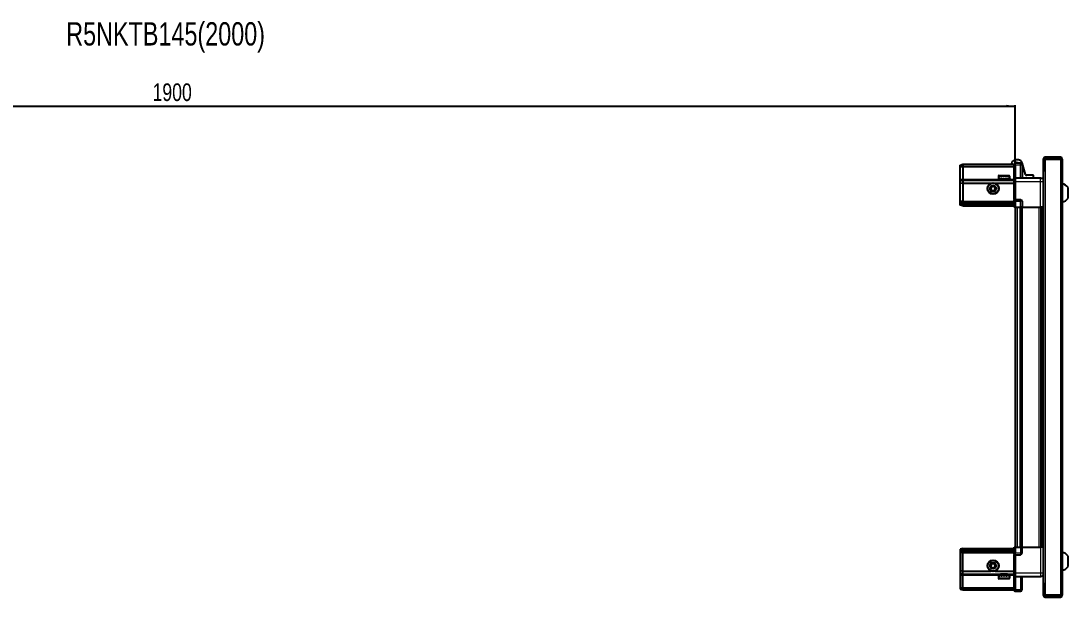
# Model space of a CAD drawing. Header units: millimetres. Extents: x 1256 to 6616, y -1075 to 1851.
# Drawn here: x 3828 to 5016, y 1198 to 1851 of the extents above; entities that cross this region are included whole.
import ezdxf

# ---------------------------------------------------------------- set-up
doc = ezdxf.new("R2010")
doc.units = ezdxf.units.MM
doc.layers.add('FORMAT', color=7, linetype='Continuous')
doc.styles.add('SLDTEXTSTYLE0', font='TXT', dxfattribs={"width": 0.75})
doc.dimstyles.new('SLDDIMSTYLE0', dxfattribs={"dimtxt": 20, "dimasz": 10, "dimexe": 0, "dimexo": 0.0625, "dimgap": 5, "dimtad": 2, "dimdec": 1, "dimrnd": 1e-09, "dimzin": 12, "dimdsep": 46, "dimtxsty": 'SLDTEXTSTYLE0', "dimsah": 1, "dimcen": 0.09, "dimadec": 0, "dimazin": 3, "dimtfac": 1, "dimtofl": 0, "dimtmove": 0, "dimatfit": 3, "dimfxl": 0, "dimfrac": 2, "dimtolj": 1, "dimtzin": 12, "dimarcsym": 0})

# ---------------------------------------------------------------- blocks, each defined once
blk = doc.blocks.new('_D_5')
at = {"layer": 'FORMAT'}
for p, q in [((3056.5, 1640.1), (3056.5, 1755.6)), ((3056.5, 1754.6), (4956.5, 1754.6)), ((4956.5, 1640.1), (4956.5, 1755.6))]:
    blk.add_line(p, q, dxfattribs=at)
for points in [[(3056.5, 1754.6), (3066.5, 1753.1), (3066.5, 1756.1)], [(4956.5, 1754.6), (4946.5, 1756.1), (4946.5, 1753.1)]]:
    blk.add_solid(points, dxfattribs=at)
at = {"layer": 'FORMAT', "insert": (3976.9, 1780.4), "char_height": 20, "attachment_point": 1, "style": 'SLDTEXTSTYLE0'}
blk.add_mtext('1900', dxfattribs=at)

msp = doc.modelspace()

# ---------------------------------------------------------------- linework, layer by layer
at = {"color": 7, "linetype": 'Continuous', "lineweight": 25}
for p, q in [((4893.81, 1687.8), (4896.81, 1688.6)), ((4896.81, 1688.6), (4896.81, 1686.1)), ((4896.81, 1688.6), (4955.11, 1688.6)), ((4952.44, 1690.34), (4951.95, 1688.6)), ((4955.98, 1690.1), (4955.11, 1689.6)), ((4955.11, 1689.6), (4955.11, 1688.1)), ((4956.31, 1690.1), (4955.98, 1690.1)), ((4956.31, 1688.1), (4956.31, 1690.1)), ((4956.31, 1690.1), (4962.31, 1690.1)), ((4960, 1693.6), (4956.77, 1693.6)), ((4968.09, 1677.19), (4964.32, 1690.34)), ((4988.31, 1694.5), (4988.31, 1682.1)), ((4989.81, 1694.5), (4989.81, 1682.1)), ((4990.31, 1681.6), (4990.31, 1694.5)), ((4990.31, 1694.5), (5007.71, 1694.5)), ((5007.71, 1696.6), (4990.41, 1696.6)), ((5007.71, 1695.1), (4990.41, 1695.1)), ((5007.71, 1695.1), (5007.71, 1696.6)), ((5007.71, 1694.5), (5009.81, 1694.5)), ((5009.81, 1694.5), (5009.81, 1199.7)), ((4893.81, 1685.95), (4893.81, 1687.8)), ((4893.81, 1685.95), (4896.81, 1686.1)), ((4893.81, 1671.6), (4893.81, 1685.95)), ((4896.81, 1686.1), (4896.81, 1671.6)), ((4896.81, 1686.1), (4955.11, 1686.1)), ((4955.11, 1673.3), (4955.11, 1688.1)), ((4956.31, 1688.1), (4956.31, 1673.3)), ((4964.31, 1688.1), (4964.31, 1673.1)), ((4988.21, 1681.6), (4988.21, 1212.6)), ((4988.21, 1681.6), (4990.31, 1681.6)), ((4988.31, 1682.1), (4989.81, 1682.1)), ((4893.81, 1669.8), (4893.81, 1671.6)), ((4893.81, 1669.8), (4896.81, 1670.6)), ((4893.81, 1666.77), (4893.81, 1669.8)), ((4896.81, 1667.1), (4893.81, 1666.77)), ((4893.81, 1646.6), (4893.81, 1666.77)), ((4896.81, 1671.6), (4896.81, 1670.6)), ((4896.81, 1670.6), (4896.81, 1667.1)), ((4896.81, 1670.6), (4955.11, 1670.6)), ((4896.81, 1667.1), (4896.81, 1646.6)), ((4896.81, 1667.1), (4928.81, 1667.1)), ((4933.81, 1667.1), (4955.11, 1667.1)), ((4937.31, 1675), (4937.31, 1672.1)), ((4937.31, 1672.1), (4937.35, 1672.1)), ((4937.47, 1672.6), (4937.35, 1672.6)), ((4937.35, 1672.6), (4937.35, 1672.1)), ((4937.35, 1672.1), (4937.47, 1672.1)), ((4937.47, 1672.6), (4937.47, 1672.1)), ((4937.47, 1672.1), (4937.88, 1672.1)), ((4938.22, 1672.6), (4937.88, 1672.6)), ((4937.88, 1672.6), (4937.88, 1672.1)), ((4937.88, 1672.1), (4938.22, 1672.1)), ((4938.11, 1675.8), (4949.51, 1675.8)), ((4938.22, 1672.6), (4938.22, 1672.1)), ((4938.22, 1672.1), (4938.99, 1672.1)), ((4939.52, 1672.6), (4938.99, 1672.6)), ((4938.99, 1672.6), (4938.99, 1672.1)), ((4938.99, 1672.1), (4939.52, 1672.1)), ((4939.41, 1672.1), (4939.41, 1672)), ((4939.41, 1672), (4948.21, 1672)), ((4939.52, 1672.6), (4939.52, 1672.1)), ((4939.52, 1672.1), (4940.57, 1672.1)), ((4939.81, 1671.6), (4940.5, 1671.12)), ((4939.81, 1671.6), (4947.81, 1671.6)), ((4940.5, 1671.12), (4939.81, 1670.64)), ((4939.81, 1670.64), (4939.81, 1670.6)), ((4939.81, 1670.64), (4947.81, 1670.64)), ((4940.5, 1671.12), (4947.12, 1671.12)), ((4941.23, 1672.6), (4940.57, 1672.6)), ((4940.57, 1672.6), (4940.57, 1672.1)), ((4940.57, 1672.1), (4941.23, 1672.1)), ((4941.23, 1672.6), (4941.23, 1672.1)), ((4941.23, 1672.1), (4942.47, 1672.1)), ((4943.2, 1672.6), (4942.47, 1672.6)), ((4942.47, 1672.6), (4942.47, 1672.1)), ((4942.47, 1672.1), (4942.91, 1672.1)), ((4942.91, 1672.6), (4942.91, 1672.1)), ((4943.2, 1672.6), (4943.2, 1672.1)), ((4943.2, 1672.1), (4944.5, 1672.1)), ((4945.23, 1672.6), (4944.5, 1672.6)), ((4944.5, 1672.6), (4944.5, 1672.1)), ((4944.77, 1672.6), (4944.77, 1672.1)), ((4944.77, 1672.1), (4945.23, 1672.1)), ((4945.23, 1672.6), (4945.23, 1672.1)), ((4945.23, 1672.1), (4946.47, 1672.1)), ((4947.12, 1672.6), (4946.47, 1672.6)), ((4946.47, 1672.6), (4946.47, 1672.1)), ((4946.47, 1672.1), (4947.12, 1672.1)), ((4947.12, 1672.6), (4947.12, 1672.1)), ((4947.12, 1672.1), (4948.17, 1672.1)), ((4947.12, 1671.12), (4947.81, 1671.6)), ((4947.81, 1670.64), (4947.12, 1671.12)), ((4947.81, 1670.6), (4947.81, 1670.64)), ((4948.69, 1672.6), (4948.17, 1672.6)), ((4948.17, 1672.6), (4948.17, 1672.1)), ((4948.17, 1672.1), (4948.69, 1672.1)), ((4948.21, 1672), (4948.21, 1672.1)), ((4948.69, 1672.6), (4948.69, 1672.1)), ((4948.69, 1672.1), (4949.45, 1672.1)), ((4949.78, 1672.6), (4949.45, 1672.6)), ((4949.45, 1672.6), (4949.45, 1672.1)), ((4949.45, 1672.1), (4949.78, 1672.1)), ((4949.78, 1672.6), (4949.78, 1672.1)), ((4949.78, 1672.1), (4950.17, 1672.1)), ((4950.28, 1672.6), (4950.17, 1672.6)), ((4950.17, 1672.6), (4950.17, 1672.1)), ((4950.17, 1672.1), (4950.28, 1672.1)), ((4950.28, 1672.6), (4950.28, 1672.1)), ((4950.28, 1672.1), (4950.31, 1672.1)), ((4950.31, 1672.1), (4950.31, 1675)), ((4955.11, 1673.1), (4955.11, 1673.3)), ((4956.31, 1673.1), (4955.11, 1673.1)), ((4955.11, 1669.1), (4955.11, 1673.1)), ((4955.11, 1648.8), (4955.11, 1669.1)), ((4956.31, 1673.3), (4956.31, 1673.1)), ((4956.31, 1673.1), (4956.31, 1669.1)), ((4956.31, 1673.1), (4985.31, 1673.1)), ((4956.31, 1669.1), (4956.31, 1648.8)), ((4977.26, 1676.1), (4969.53, 1676.1)), ((4977.26, 1673.1), (4977.26, 1676.1)), ((5016.41, 1650.1), (5016.41, 1662.1)), ((4893.81, 1644.8), (4893.81, 1646.6)), ((4896.81, 1645.6), (4893.81, 1644.8)), ((4893.81, 1644.06), (4893.81, 1644.8)), ((4896.81, 1644.6), (4893.81, 1644.06)), ((4893.81, 1643.56), (4893.81, 1644.06)), ((4896.81, 1643.1), (4893.81, 1643.56)), ((4893.81, 1642.41), (4893.81, 1643.56)), ((4896.81, 1641.6), (4893.81, 1642.41)), ((4896.81, 1646.6), (4896.81, 1645.6)), ((4896.81, 1645.6), (4896.81, 1644.6)), ((4896.81, 1645.6), (4955.11, 1645.6)), ((4896.81, 1644.6), (4896.81, 1643.1)), ((4896.81, 1644.6), (4955.11, 1644.6)), ((4896.81, 1643.1), (4955.11, 1643.1)), ((4896.81, 1643.1), (4896.81, 1641.6)), ((4896.81, 1641.6), (4955.11, 1641.6)), ((4955.11, 1648.6), (4955.11, 1648.8)), ((4956.31, 1648.6), (4955.11, 1648.6)), ((4955.11, 1648.6), (4955.11, 1647.93)), ((4955.11, 1640.1), (4955.11, 1647.93)), ((4955.98, 1646.6), (4955.98, 1640.1)), ((4956.31, 1648.8), (4956.31, 1648.6)), ((4956.31, 1646.6), (4956.31, 1648.6)), ((4956.31, 1646.6), (4956.31, 1648.6)), ((4956.31, 1648.6), (4962.31, 1648.6)), ((4956.31, 1646.6), (4956.31, 1640.1)), ((4964.31, 1646.6), (4964.31, 1640.1)), ((4955.98, 1640.1), (4955.11, 1640.1)), ((4956.31, 1640.1), (4955.98, 1640.1)), ((4956.31, 1640.1), (4962.31, 1640.1)), ((4956.46, 1640.1), (4956.46, 1254.1)), ((4964.31, 1640.1), (4962.31, 1640.1)), ((4963.66, 1640.1), (4963.66, 1254.1)), ((4964.31, 1640.1), (4985.31, 1640.1)), ((4986.33, 1254.1), (4986.33, 1640.1)), ((4986.37, 1254.1), (4986.37, 1640.1)), ((4988.16, 1640.1), (4988.16, 1254.1)), ((4896.81, 1252.6), (4893.81, 1251.8)), ((4893.81, 1251.8), (4893.81, 1250.65)), ((4896.81, 1251.1), (4893.81, 1250.65)), ((4893.81, 1250.65), (4893.81, 1250.15)), ((4896.81, 1249.6), (4893.81, 1250.15)), ((4893.81, 1250.15), (4893.81, 1249.41)), ((4896.81, 1248.6), (4893.81, 1249.41)), ((4893.81, 1249.41), (4893.81, 1247.6)), ((4896.81, 1251.1), (4896.81, 1252.6)), ((4896.81, 1252.6), (4955.11, 1252.6)), ((4896.81, 1249.6), (4896.81, 1251.1)), ((4896.81, 1251.1), (4955.11, 1251.1)), ((4896.81, 1249.6), (4955.11, 1249.6)), ((4896.81, 1248.6), (4896.81, 1249.6)), ((4896.81, 1248.6), (4955.11, 1248.6)), ((4896.81, 1247.6), (4896.81, 1248.6)), ((4955.11, 1246.28), (4955.11, 1254.1)), ((4955.11, 1254.1), (4955.98, 1254.1)), ((4955.98, 1254.1), (4955.98, 1254.1)), ((4955.98, 1254.1), (4955.98, 1247.6)), ((4956.31, 1254.1), (4955.98, 1254.1)), ((4956.31, 1254.1), (4956.31, 1247.6)), ((4956.31, 1254.1), (4956.31, 1254.1)), ((4956.31, 1254.1), (4956.31, 1247.6)), ((4956.31, 1254.1), (4962.31, 1254.1)), ((4964.31, 1254.1), (4962.31, 1254.1)), ((4964.31, 1247.6), (4964.31, 1254.1)), ((4964.31, 1254.1), (4985.31, 1254.1)), ((4893.81, 1247.6), (4893.81, 1227.44)), ((4896.81, 1227.1), (4896.81, 1247.6)), ((4955.11, 1246.28), (4955.11, 1245.6)), ((4956.31, 1245.6), (4955.11, 1245.6)), ((4955.11, 1245.4), (4955.11, 1245.6)), ((4955.11, 1225.1), (4955.11, 1245.4)), ((4956.31, 1245.6), (4956.31, 1247.6)), ((4956.31, 1245.6), (4956.31, 1245.4)), ((4956.31, 1245.6), (4962.31, 1245.6)), ((4956.31, 1245.4), (4956.31, 1225.1)), ((5016.41, 1232.1), (5016.41, 1244.1)), ((4896.81, 1227.1), (4893.81, 1227.44)), ((4893.81, 1227.44), (4893.81, 1224.41)), ((4896.81, 1227.1), (4928.81, 1227.1)), ((4896.81, 1223.6), (4896.81, 1227.1)), ((4933.81, 1227.1), (4955.11, 1227.1)), ((4955.11, 1221.1), (4955.11, 1225.1)), ((4956.31, 1225.1), (4956.31, 1221.1)), ((4893.81, 1224.41), (4896.81, 1223.6)), ((4893.81, 1224.41), (4893.81, 1222.6)), ((4893.81, 1222.6), (4893.81, 1208.26)), ((4896.81, 1223.6), (4955.11, 1223.6)), ((4896.81, 1222.6), (4896.81, 1223.6)), ((4896.81, 1208.1), (4896.81, 1222.6)), ((4937.31, 1222.1), (4937.31, 1219.2)), ((4937.33, 1222.1), (4937.31, 1222.1)), ((4937.33, 1221.6), (4937.33, 1222.1)), ((4937.43, 1222.1), (4937.33, 1222.1)), ((4937.33, 1221.6), (4937.43, 1221.6)), ((4937.43, 1221.6), (4937.43, 1222.1)), ((4937.8, 1222.1), (4937.43, 1222.1)), ((4937.8, 1221.6), (4937.8, 1222.1)), ((4938.12, 1222.1), (4937.8, 1222.1)), ((4937.8, 1221.6), (4938.12, 1221.6)), ((4949.51, 1218.4), (4938.11, 1218.4)), ((4938.12, 1221.6), (4938.12, 1222.1)), ((4938.86, 1222.1), (4938.12, 1222.1)), ((4938.86, 1221.6), (4938.86, 1222.1)), ((4939.37, 1222.1), (4938.86, 1222.1)), ((4938.86, 1221.6), (4939.37, 1221.6)), ((4939.37, 1221.6), (4939.37, 1222.1)), ((4940.4, 1222.1), (4939.37, 1222.1)), ((4939.41, 1222.2), (4939.41, 1222.1)), ((4948.21, 1222.2), (4939.41, 1222.2)), ((4939.81, 1223.6), (4939.81, 1223.57)), ((4939.81, 1223.57), (4940.5, 1223.09)), ((4947.81, 1223.57), (4939.81, 1223.57)), ((4940.5, 1223.09), (4939.81, 1222.6)), ((4947.81, 1222.6), (4939.81, 1222.6)), ((4940.4, 1221.6), (4940.4, 1222.1)), ((4941.05, 1222.1), (4940.4, 1222.1)), ((4940.4, 1221.6), (4941.05, 1221.6)), ((4947.12, 1223.09), (4940.5, 1223.09)), ((4941.05, 1221.6), (4941.05, 1222.1)), ((4942.28, 1222.1), (4941.05, 1222.1)), ((4942.28, 1221.6), (4942.28, 1222.1)), ((4942.77, 1222.1), (4942.28, 1222.1)), ((4942.28, 1221.6), (4943, 1221.6)), ((4942.77, 1221.6), (4942.77, 1222.1)), ((4943, 1221.6), (4943, 1222.1)), ((4944.3, 1222.1), (4943, 1222.1)), ((4944.3, 1221.6), (4944.3, 1222.1)), ((4944.3, 1221.6), (4945.04, 1221.6)), ((4944.64, 1221.6), (4944.64, 1222.1)), ((4945.04, 1222.1), (4944.64, 1222.1)), ((4945.04, 1221.6), (4945.04, 1222.1)), ((4946.28, 1222.1), (4945.04, 1222.1)), ((4946.28, 1221.6), (4946.28, 1222.1)), ((4946.95, 1222.1), (4946.28, 1222.1)), ((4946.28, 1221.6), (4946.95, 1221.6)), ((4946.95, 1221.6), (4946.95, 1222.1)), ((4948.02, 1222.1), (4946.95, 1222.1)), ((4947.12, 1223.09), (4947.81, 1223.57)), ((4947.81, 1222.6), (4947.12, 1223.09)), ((4947.81, 1223.57), (4947.81, 1223.6)), ((4948.02, 1221.6), (4948.02, 1222.1)), ((4948.55, 1222.1), (4948.02, 1222.1)), ((4948.02, 1221.6), (4948.55, 1221.6)), ((4948.21, 1222.1), (4948.21, 1222.2)), ((4948.55, 1221.6), (4948.55, 1222.1)), ((4949.34, 1222.1), (4948.55, 1222.1)), ((4949.34, 1221.6), (4949.34, 1222.1)), ((4949.7, 1222.1), (4949.34, 1222.1)), ((4949.34, 1221.6), (4949.7, 1221.6)), ((4949.7, 1221.6), (4949.7, 1222.1)), ((4950.13, 1222.1), (4949.7, 1222.1)), ((4950.13, 1221.6), (4950.13, 1222.1)), ((4950.26, 1222.1), (4950.13, 1222.1)), ((4950.13, 1221.6), (4950.26, 1221.6)), ((4950.26, 1221.6), (4950.26, 1222.1)), ((4950.31, 1222.1), (4950.26, 1222.1)), ((4950.31, 1219.2), (4950.31, 1222.1)), ((4956.31, 1221.1), (4955.11, 1221.1)), ((4955.11, 1220.9), (4955.11, 1221.1)), ((4955.11, 1206.1), (4955.11, 1220.9)), ((4956.31, 1221.1), (4956.31, 1220.9)), ((4956.31, 1221.1), (4985.31, 1221.1)), ((4956.31, 1220.9), (4956.31, 1206.1)), ((4956.31, 1220.9), (4956.31, 1206.1)), ((4964.31, 1206.1), (4964.31, 1221.1)), ((4893.81, 1208.26), (4896.81, 1208.1)), ((4893.81, 1208.26), (4893.81, 1206.41)), ((4893.81, 1206.41), (4896.81, 1205.6)), ((4896.81, 1208.1), (4955.11, 1208.1)), ((4896.81, 1205.6), (4896.81, 1208.1)), ((4896.81, 1205.6), (4955.11, 1205.6)), ((4955.11, 1206.1), (4955.11, 1204.6)), ((4955.11, 1204.6), (4955.98, 1204.1)), ((4956.31, 1204.1), (4955.98, 1204.1)), ((4956.31, 1204.1), (4956.31, 1206.1)), ((4956.31, 1204.1), (4962.31, 1204.1)), ((4990.31, 1212.6), (4988.21, 1212.6)), ((4988.31, 1212.1), (4989.81, 1212.1)), ((4988.31, 1212.1), (4988.31, 1199.7)), ((4989.81, 1212.1), (4989.81, 1199.7)), ((4990.31, 1199.7), (4990.31, 1212.6)), ((5007.71, 1199.7), (4990.31, 1199.7)), ((4990.41, 1199.1), (5007.71, 1199.1)), ((4990.41, 1197.6), (5007.71, 1197.6)), ((5009.81, 1199.7), (5007.71, 1199.7)), ((5007.71, 1199.1), (5007.71, 1197.6))]:
    msp.add_line(p, q, dxfattribs=at)
at = {"color": 8, "linetype": 'Continuous', "lineweight": 18}
for p, q in [((4962.31, 1688.1), (4962.31, 1690.1)), ((4989.81, 1694.5), (4988.31, 1694.5)), ((4990.41, 1695.1), (4990.41, 1696.6)), ((5007.71, 1694.5), (5007.71, 1199.7)), ((4956.31, 1688.1), (4955.11, 1688.1)), ((4956.31, 1688.1), (4962.31, 1688.1)), ((4962.31, 1673.1), (4962.31, 1688.1)), ((4962.31, 1688.1), (4964.31, 1688.1)), ((4990.31, 1681.6), (4990.31, 1212.6)), ((4893.81, 1671.6), (4896.81, 1671.6)), ((4896.81, 1671.6), (4939.81, 1671.6)), ((4937.31, 1675), (4950.31, 1675)), ((4947.81, 1671.6), (4955.11, 1671.6)), ((4955.11, 1673.3), (4956.31, 1673.3)), ((4956.31, 1669.1), (4955.11, 1669.1)), ((4956.31, 1669.1), (4985.31, 1669.1)), ((4985.31, 1640.1), (4985.31, 1669.1)), ((4896.81, 1646.6), (4893.81, 1646.6)), ((4896.81, 1646.6), (4955.11, 1646.6)), ((4955.11, 1648.8), (4956.31, 1648.8)), ((4956.31, 1646.6), (4955.98, 1646.6)), ((4956.31, 1646.6), (4962.31, 1646.6)), ((4962.31, 1646.6), (4962.31, 1648.6)), ((4962.31, 1640.1), (4962.31, 1646.6)), ((4964.31, 1646.6), (4962.31, 1646.6)), ((4958.46, 1640.1), (4958.46, 1254.1)), ((4961.66, 1640.1), (4961.66, 1254.1)), ((4964.31, 1640.1), (4964.31, 1254.1)), ((4983.71, 1254.1), (4983.71, 1640.1)), ((4985.13, 1640.1), (4985.13, 1254.1)), ((4987.58, 1254.1), (4987.58, 1640.1)), ((4956.31, 1254.1), (4955.98, 1254.1)), ((4962.31, 1254.1), (4962.31, 1247.6)), ((4985.31, 1254.1), (4985.31, 1225.1)), ((4896.81, 1247.6), (4893.81, 1247.6)), ((4896.81, 1247.6), (4955.11, 1247.6)), ((4956.31, 1245.4), (4955.11, 1245.4)), ((4956.31, 1247.6), (4955.98, 1247.6)), ((4956.31, 1247.6), (4962.31, 1247.6)), ((4964.31, 1247.6), (4962.31, 1247.6)), ((4962.31, 1247.6), (4962.31, 1245.6)), ((4956.31, 1225.1), (4955.11, 1225.1)), ((4956.31, 1225.1), (4985.31, 1225.1)), ((4893.81, 1222.6), (4896.81, 1222.6)), ((4896.81, 1222.6), (4939.81, 1222.6)), ((4950.31, 1219.2), (4937.31, 1219.2)), ((4947.81, 1222.6), (4955.11, 1222.6)), ((4956.31, 1220.9), (4955.11, 1220.9)), ((4962.31, 1221.1), (4962.31, 1206.1)), ((4956.31, 1206.1), (4955.11, 1206.1)), ((4956.31, 1206.1), (4962.31, 1206.1)), ((4962.31, 1206.1), (4964.31, 1206.1)), ((4962.31, 1206.1), (4962.31, 1204.1)), ((4989.81, 1199.7), (4988.31, 1199.7)), ((4990.41, 1199.1), (4990.41, 1197.6))]:
    msp.add_line(p, q, dxfattribs=at)
at = {"color": 7, "linetype": 'Continuous', "lineweight": 25}
for centre, radius in [((4931.31, 1661.1), 6.5), ((4931.31, 1661.1), 3.46), ((4931.31, 1233.1), 6.5), ((4931.31, 1233.1), 3.46)]:
    msp.add_circle(centre, radius, dxfattribs=at)
at = {"color": 8, "linetype": 'Continuous', "lineweight": 18}
for centre in [(4931.31, 1661.1), (4931.31, 1233.1)]:
    msp.add_circle(centre, 5.7, dxfattribs=at)
at = {"color": 7, "linetype": 'Continuous', "lineweight": 25}
for centre, radius, start, end in [((4956.77, 1689.1), 4.5, 90, 164), ((4958.36, 1688.7), 1.9, 47.4631, 132.5369), ((4960, 1689.1), 4.5, 16, 90), ((4962.31, 1688.1), 2, 0, 90), ((4990.41, 1694.5), 2.1, 90, 180), ((4990.41, 1694.5), 0.6, 90, 180), ((5007.71, 1694.5), 2.1, 0, 90), ((5007.71, 1694.5), 0.6, 0, 90), ((4969.53, 1677.6), 1.5, 196, 270), ((4938.11, 1675), 0.8, 90, 180), ((4939.41, 1671.6), 0.4, 0, 90), ((4948.21, 1671.6), 0.4, 90, 180), ((4949.51, 1675), 0.8, 0, 90), ((5006.79, 1655.08), 11.91, 36.1266, 75.29965), ((4931.31, 1661.1), 2.5, 120.74103, 180.74103), ((4931.31, 1661.1), 2.5, 180.74103, 240.74103), ((4931.31, 1661.1), 2.5, 60.74103, 120.74103), ((4931.31, 1661.1), 2.5, 240.74103, 300.74103), ((4931.31, 1661.1), 2.5, 0.74103, 60.74103), ((4931.31, 1661.1), 2.5, 300.74103, 0.74103), ((4962.31, 1646.6), 2, 0, 90), ((5006.79, 1657.13), 11.91, 284.70035, 323.8734), ((5006.79, 1237.08), 11.91, 36.1266, 75.29965), ((4962.31, 1247.6), 2, 270, 0), ((4931.31, 1233.1), 2.5, 155.91157, 215.91157), ((4931.31, 1233.1), 2.5, 95.91157, 155.91157), ((4931.31, 1233.1), 2.5, 215.91157, 275.91157), ((4931.31, 1233.1), 2.5, 35.91157, 95.91157), ((4931.31, 1233.1), 2.5, 275.91157, 335.91157), ((4931.31, 1233.1), 2.5, 335.91157, 35.91157), ((5006.79, 1239.13), 11.91, 284.70035, 323.8734), ((4938.11, 1219.2), 0.8, 180, 270), ((4939.41, 1222.6), 0.4, 270, 0), ((4948.21, 1222.6), 0.4, 180, 270), ((4949.51, 1219.2), 0.8, 270, 0), ((4962.31, 1206.1), 2, 270, 0), ((4990.41, 1199.7), 2.1, 180, 270), ((4990.41, 1199.7), 0.6, 180, 270), ((5007.71, 1199.7), 2.1, 270, 0), ((5007.71, 1199.7), 0.6, 270, 0)]:
    msp.add_arc(centre, radius, start, end, dxfattribs=at)
for centre, start_param, end_param in [((4952.51, 1646.6), 0, 0.7227342), ((4952.51, 1247.6), 5.5604511, 6.2831853)]:
    msp.add_ellipse(centre, major_axis=(3.46, 0), ratio=0.5773503, start_param=start_param, end_param=end_param, dxfattribs=at)
for points, knots in [([(4985.31, 1673.1), (4985.75, 1673.06), (4986.43, 1672.99), (4987.24, 1672.55), (4987.8, 1672.11), (4988.08, 1671.74), (4988.21, 1671.56)], [0, 0, 0, 0, 0.3842982, 0.5911726, 0.8024372, 1, 1, 1, 1]), ([(4928.79, 1662.52), (4929.24, 1662.78), (4930.06, 1663.27), (4930.89, 1663.76), (4931.27, 1663.99)], [0, 0, 0, 0, 0.53468586, 1, 1, 1, 1]), ([(4928.83, 1659.63), (4928.83, 1659.75), (4928.82, 1660.35), (4928.81, 1661.35), (4928.8, 1662.17), (4928.79, 1662.52)], [0, 0, 0, 0, 0.1331247, 0.6370994, 1, 1, 1, 1]), ([(4931.35, 1658.22), (4930.9, 1658.47), (4930.06, 1658.94), (4929.22, 1659.41), (4928.83, 1659.63)], [0, 0, 0, 0, 0.5346859, 1, 1, 1, 1]), ([(4931.27, 1663.99), (4931.72, 1663.74), (4932.57, 1663.27), (4933.4, 1662.8), (4933.79, 1662.58)], [0, 0, 0, 0, 0.5346859, 1, 1, 1, 1]), ([(4933.83, 1659.69), (4933.39, 1659.43), (4932.56, 1658.94), (4931.73, 1658.45), (4931.35, 1658.22)], [0, 0, 0, 0, 0.5346859, 1, 1, 1, 1]), ([(4933.79, 1662.58), (4933.8, 1662.24), (4933.81, 1661.41), (4933.82, 1660.42), (4933.83, 1659.82), (4933.83, 1659.69)], [0, 0, 0, 0, 0.3629006, 0.8668753, 1, 1, 1, 1]), ([(4988.16, 1640.1), (4988.12, 1640.1), (4987.9, 1640.1), (4987.18, 1640.1), (4986.22, 1640.1), (4985.57, 1640.1), (4985.31, 1640.1)], [0, 0, 0, 0, 0.0717073, 0.4209791, 0.7702508, 1, 1, 1, 1]), ([(4988.16, 1254.1), (4988.12, 1254.1), (4987.9, 1254.1), (4987.18, 1254.1), (4986.22, 1254.1), (4985.57, 1254.1), (4985.31, 1254.1)], [0, 0, 0, 0, 0.0717073, 0.4209791, 0.7702508, 1, 1, 1, 1]), ([(4928.44, 1232.81), (4928.65, 1233.28), (4929.04, 1234.16), (4929.44, 1235.03), (4929.62, 1235.44)], [0, 0, 0, 0, 0.5346859, 1, 1, 1, 1]), ([(4930.13, 1230.47), (4929.83, 1230.89), (4929.26, 1231.67), (4928.7, 1232.45), (4928.44, 1232.81)], [0, 0, 0, 0, 0.53468586, 1, 1, 1, 1]), ([(4929.62, 1235.44), (4929.96, 1235.48), (4930.78, 1235.56), (4931.77, 1235.67), (4932.36, 1235.73), (4932.49, 1235.74)], [0, 0, 0, 0, 0.3629006, 0.8668753, 1, 1, 1, 1]), ([(4933, 1230.77), (4932.88, 1230.75), (4932.28, 1230.69), (4931.29, 1230.59), (4930.48, 1230.5), (4930.13, 1230.47)], [0, 0, 0, 0, 0.1331247, 0.6370994, 1, 1, 1, 1]), ([(4932.49, 1235.74), (4932.79, 1235.32), (4933.36, 1234.54), (4933.92, 1233.76), (4934.18, 1233.4)], [0, 0, 0, 0, 0.5346859, 1, 1, 1, 1]), ([(4934.18, 1233.4), (4933.97, 1232.93), (4933.58, 1232.05), (4933.19, 1231.17), (4933, 1230.77)], [0, 0, 0, 0, 0.5346859, 1, 1, 1, 1]), ([(4985.31, 1221.1), (4985.75, 1221.15), (4986.43, 1221.22), (4987.24, 1221.66), (4987.8, 1222.1), (4988.08, 1222.47), (4988.21, 1222.65)], [0, 0, 0, 0, 0.3842982, 0.5911726, 0.8024372, 1, 1, 1, 1])]:
    msp.add_open_spline(points, degree=3, knots=knots, dxfattribs=at)
at = {"color": 8, "linetype": 'Continuous', "lineweight": 18}
for points in [[(4985.31, 1669.1), (4985.31, 1669.63), (4985.31, 1670.68), (4985.31, 1672), (4985.31, 1672.92), (4985.31, 1673.04), (4985.31, 1673.1)], [(4985.31, 1225.1), (4985.31, 1224.58), (4985.31, 1223.53), (4985.31, 1222.21), (4985.31, 1221.28), (4985.31, 1221.16), (4985.31, 1221.1)]]:
    msp.add_open_spline(points, degree=3, dxfattribs=at)
for points in [[(4985.31, 1669.1), (4985.75, 1669.1), (4986.43, 1669.1), (4987.24, 1669.1), (4987.8, 1669.1), (4988.08, 1669.1), (4988.21, 1669.1)], [(4985.31, 1225.1), (4985.75, 1225.1), (4986.43, 1225.1), (4987.24, 1225.1), (4987.8, 1225.1), (4988.08, 1225.1), (4988.21, 1225.1)]]:
    msp.add_open_spline(points, degree=3, knots=[0, 0, 0, 0, 0.3842982, 0.5911726, 0.8024372, 1, 1, 1, 1], dxfattribs=at)

# ---------------------------------------------------------------- texts
at = {"layer": 'FORMAT', "insert": (3878.96, 1849.84), "char_height": 26.4583, "attachment_point": 1, "style": 'SLDTEXTSTYLE0'}
msp.add_mtext('R5NKTB145(2000)', dxfattribs=at)

# ---------------------------------------------------------------- dimensions: what is measured, and where the dimension line sits
at = {"layer": 'FORMAT'}
dim = msp.add_linear_dim(base=(4956.46, 1754.6), p1=(3056.46, 1640.1), p2=(4956.46, 1640.1), angle=0, dimstyle='SLDDIMSTYLE0', dxfattribs=at)
dim.commit()
dim.dimension.update_dxf_attribs({"geometry": '_D_5', "text_midpoint": (4006.46, 1754.6), "dimtype": 160})

doc.saveas('drawing.dxf')
